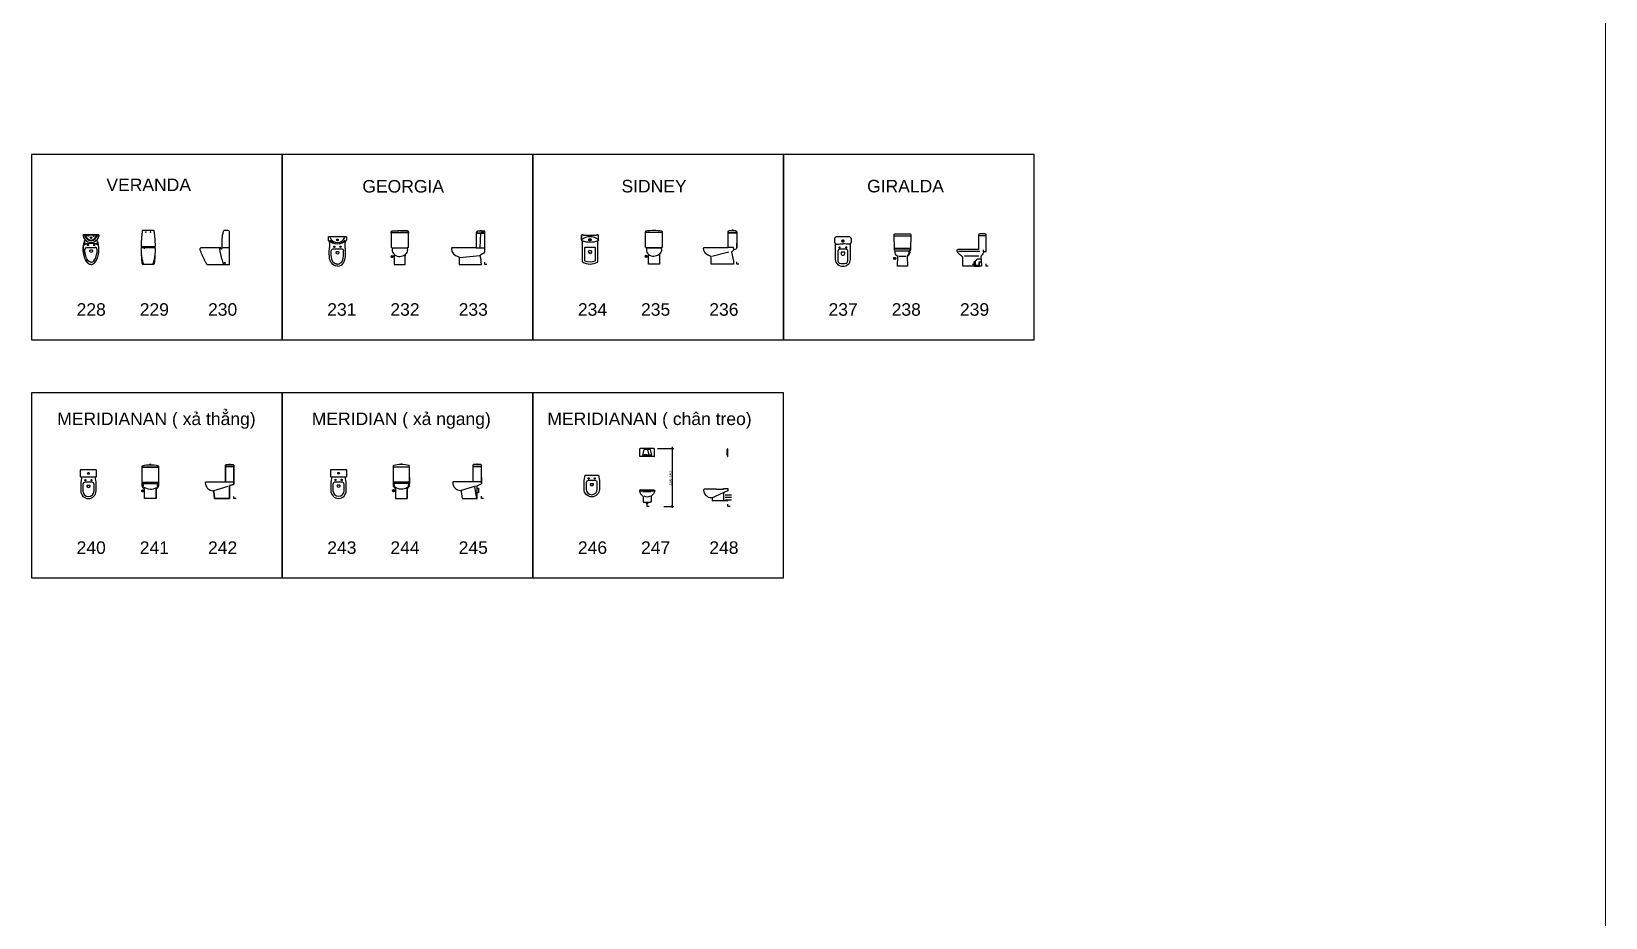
# Model space of a CAD drawing. Header units: inches. Extents: x 242965 to 445791, y 236206 to 423703.
# Drawn here: x 315433 to 352173, y 286729 to 307413 of the extents above; entities that cross this region are included whole.
import ezdxf

# ---------------------------------------------------------------- set-up
doc = ezdxf.new("R2010")
doc.units = ezdxf.units.IN
doc.header["$MEASUREMENT"] = 0
doc.linetypes.add('CENTER2', pattern=[562.5, 375, -62.5, 62.5, -62.5])
doc.layers.add('2', color=181, linetype='Continuous', lineweight=20)
doc.layers.add('e', color=96, linetype='Continuous', lineweight=5)
doc.layers.add('HATCH', color=8, linetype='Continuous')
doc.layers.add('wc', color=144, linetype='Continuous')
doc.styles.add('Vni-Helve', font='')
doc.styles.get('Vni-Helve').set_extended_font_data('VNI-Helve')

# ---------------------------------------------------------------- blocks, each defined once
blk = doc.blocks.new('230')
at = {"layer": 'HATCH', "linetype": 'Continuous'}
for points in [[(-515, 0), (0, 0), (0, 767, 0.335922), (-15, 787)], [(-15, 787, 0.14708), (-131, 788)], [(-205, 385), (-669, 385), (-669, 385, 0.284428), (-687, 373)]]:
    blk.add_lwpolyline(points, format="xyb", dxfattribs=at)
blk.add_lwpolyline([(-15, 787), (-15, 787)], close=True, dxfattribs=at)
for points, knots in [([(-131, 788), (-136, 782), (-144, 774), (-152, 749), (-160, 721), (-168, 687), (-176, 627), (-176, 593), (-179, 550), (-181, 505), (-184, 461), (-181, 425), (-184, 394), (-178, 364), (-205, 356), (-205, 374), (-205, 385)], [6.583632, 6.583632, 6.583632, 6.583632, 29.276813, 40.982569, 84.00587, 139.982335, 172.85251, 208.782307, 245.909842, 301.372195, 338.385314, 375.398434, 417.415465, 437.653589, 452.616089, 478.32625, 478.32625, 478.32625, 478.32625]), ([(-687, 373), (-690, 368), (-695, 353), (-683, 328), (-667, 287), (-652, 241), (-631, 196), (-616, 164), (-605, 140), (-593, 117), (-585, 99), (-574, 77), (-563, 55), (-547, 32), (-536, 7), (-521, 2), (-515, 0)], [12.619712, 12.619712, 12.619712, 12.619712, 29.623704, 60.21434, 90.022934, 164.484422, 203.227344, 237.449462, 269.793301, 284.828141, 314.89781, 329.93265, 358.509206, 386.763334, 415.205712, 433.946338, 433.946338, 433.946338, 433.946338])]:
    blk.add_open_spline(points, degree=3, knots=knots, dxfattribs=at)
at = {"layer": 'wc', "linetype": 'Continuous'}
for points in [[(-515, 0), (0, 0), (0, 767, 0.335922), (-15, 787), (-15, 787, 0.104947), (-119, 793), (-119, 793, 0.164735), (-131, 788)], [(-205, 385), (-669, 385), (-669, 385, 0.294053), (-687, 373)]]:
    blk.add_lwpolyline(points, format="xyb", dxfattribs=at)
at = {"layer": 'wc', "color": 7, "linetype": 'Continuous'}
for points in [[(-515, 0), (0, 0), (0, 767, 0.335922), (-15, 787)], [(-15, 787, 0.14708), (-131, 788)], [(-205, 385), (-669, 385), (-669, 385, 0.284428), (-687, 373)]]:
    blk.add_lwpolyline(points, format="xyb", dxfattribs=at)
blk.add_lwpolyline([(-15, 787), (-15, 787)], close=True, dxfattribs=at)
at = {"layer": 'wc'}
blk.add_lwpolyline([(-182, 400), (-3, 400)], dxfattribs=at)
at = {"layer": 'wc', "linetype": 'Continuous'}
blk.add_circle((-106, 37), 10.8, dxfattribs=at)
at = {"layer": 'wc', "color": 7, "linetype": 'Continuous'}
for points, knots in [([(-131, 788), (-136, 782), (-144, 774), (-152, 749), (-160, 721), (-168, 687), (-176, 627), (-176, 593), (-179, 550), (-181, 505), (-184, 461), (-181, 425), (-184, 394), (-178, 364), (-205, 356), (-205, 374), (-205, 385)], [6.583632, 6.583632, 6.583632, 6.583632, 29.276813, 40.982569, 84.00587, 139.982335, 172.85251, 208.782307, 245.909842, 301.372195, 338.385314, 375.398434, 417.415465, 437.653589, 452.616089, 478.32625, 478.32625, 478.32625, 478.32625]), ([(-687, 373), (-690, 368), (-695, 353), (-683, 328), (-667, 287), (-652, 241), (-631, 196), (-616, 164), (-605, 140), (-593, 117), (-585, 99), (-574, 77), (-563, 55), (-547, 32), (-536, 7), (-521, 2), (-515, 0)], [12.619712, 12.619712, 12.619712, 12.619712, 29.623704, 60.21434, 90.022934, 164.484422, 203.227344, 237.449462, 269.793301, 284.828141, 314.89781, 329.93265, 358.509206, 386.763334, 415.205712, 433.946338, 433.946338, 433.946338, 433.946338])]:
    blk.add_open_spline(points, degree=3, knots=knots, dxfattribs=at)
at = {"layer": 'wc', "linetype": 'Continuous'}
for points, knots in [([(-131, 788), (-136, 782), (-144, 774), (-152, 749), (-160, 721), (-168, 687), (-176, 627), (-176, 593), (-179, 550), (-181, 505), (-184, 461), (-181, 425), (-184, 394), (-178, 364), (-205, 356), (-205, 374), (-205, 385)], [6.583632, 6.583632, 6.583632, 6.583632, 29.276813, 40.982569, 84.00587, 139.982335, 172.85251, 208.782307, 245.909842, 301.372195, 338.385314, 375.398434, 417.415465, 437.653589, 452.616089, 478.32625, 478.32625, 478.32625, 478.32625]), ([(-687, 373), (-690, 368), (-695, 353), (-683, 328), (-667, 287), (-652, 241), (-631, 196), (-616, 164), (-605, 140), (-593, 117), (-585, 99), (-574, 77), (-563, 55), (-547, 32), (-536, 7), (-521, 2), (-515, 0)], [12.619712, 12.619712, 12.619712, 12.619712, 29.623704, 60.21434, 90.022934, 164.484422, 203.227344, 237.449462, 269.793301, 284.828141, 314.89781, 329.93265, 358.509206, 386.763334, 415.205712, 433.946338, 433.946338, 433.946338, 433.946338])]:
    blk.add_open_spline(points, degree=3, knots=knots, dxfattribs=at)
at = {"layer": 'wc'}
blk.add_spline([(-232, 383), (-231, 363), (-230, 343), (-227, 318), (-224, 294), (-214, 256), (-210, 237), (-203, 207), (-198, 183), (-185, 143), (-173, 99), (-153, 41), (-136, -2)], degree=3, dxfattribs=at)
blk = doc.blocks.new('229')
at = {"layer": 'HATCH', "linetype": 'Continuous'}
blk.add_lwpolyline([(-133, 800), (133, 800)], dxfattribs=at)
blk.add_lwpolyline([(139, 13, -0.316224), (121, 0), (-121, 0, -0.316224), (-139, 13)], format="xyb", dxfattribs=at)
for points in [[(-133, 800), (-134, 788), (-136, 769), (-140, 743), (-144, 719), (-146, 693), (-149, 662), (-153, 629), (-154, 597), (-157, 565), (-160, 540), (-161, 510), (-164, 477), (-165, 443), (-164, 418), (-154, 403), (-155, 388), (-168, 368), (-164, 332), (-161, 284), (-160, 233), (-157, 191), (-156, 160), (-155, 135), (-154, 107), (-148, 80), (-148, 52), (-144, 31), (-141, 18), (-139, 13), (-139, 13)], [(133, 800), (134, 788), (136, 769), (140, 743), (144, 719), (146, 693), (149, 662), (153, 629), (154, 597), (157, 565), (160, 540), (161, 510), (164, 477), (165, 443), (164, 418), (154, 403), (155, 388), (168, 368), (164, 332), (161, 284), (160, 233), (157, 191), (156, 160), (155, 135), (154, 107), (148, 80), (148, 52), (144, 31), (141, 18), (139, 13), (139, 13)]]:
    blk.add_open_spline(points, degree=3, knots=[0, 0, 0, 0, 36.790822, 57.753263, 78.715704, 109.856925, 135.610777, 170.650999, 210.258476, 232.936965, 264.399607, 287.008169, 324.422778, 362.881257, 390.500279, 396.891635, 416.189003, 428.186866, 468.006825, 517.15166, 576.95794, 620.179843, 643.430787, 670.416735, 693.737248, 727.627824, 752.679697, 778.652161, 792.408203, 792.467302, 792.467302, 792.467302, 792.467302], dxfattribs=at)
at = {"layer": 'wc', "color": 7, "linetype": 'Continuous'}
blk.add_lwpolyline([(-133, 800), (133, 800)], dxfattribs=at)
at = {"layer": 'wc', "linetype": 'Continuous'}
blk.add_lwpolyline([(-133, 800), (133, 800)], dxfattribs=at)
at = {"layer": 'wc'}
for points in [[(159, 412), (-159, 412)], [(157, 387), (-157, 387)], [(-104, 412), (-104, 402), (-74, 402), (-74, 412)], [(-101, 402), (-100, 378), (-79, 378), (-77, 402)]]:
    blk.add_lwpolyline(points, dxfattribs=at)
at = {"layer": 'wc', "color": 7, "linetype": 'Continuous'}
blk.add_lwpolyline([(139, 13, -0.316224), (121, 0), (-121, 0, -0.316224), (-139, 13)], format="xyb", dxfattribs=at)
at = {"layer": 'wc', "linetype": 'Continuous'}
blk.add_lwpolyline([(139, 13, -0.316224), (121, 0), (-121, 0, -0.316224), (-139, 13)], format="xyb", dxfattribs=at)
at = {"layer": 'wc'}
blk.add_ellipse((-55, 757), major_axis=(0, 8.31), ratio=0.901454, dxfattribs=at)
at = {"layer": 'wc', "extrusion": (0, 0, -1)}
blk.add_ellipse((55, 757), major_axis=(0, 8.31), ratio=0.901454, dxfattribs=at)
at = {"layer": 'wc', "color": 7, "linetype": 'Continuous'}
for points in [[(-133, 800), (-134, 788), (-136, 769), (-140, 743), (-144, 719), (-146, 693), (-149, 662), (-153, 629), (-154, 597), (-157, 565), (-160, 540), (-161, 510), (-164, 477), (-165, 443), (-164, 418), (-154, 403), (-155, 388), (-168, 368), (-164, 332), (-161, 284), (-160, 233), (-157, 191), (-156, 160), (-155, 135), (-154, 107), (-148, 80), (-148, 52), (-144, 31), (-141, 18), (-139, 13), (-139, 13)], [(133, 800), (134, 788), (136, 769), (140, 743), (144, 719), (146, 693), (149, 662), (153, 629), (154, 597), (157, 565), (160, 540), (161, 510), (164, 477), (165, 443), (164, 418), (154, 403), (155, 388), (168, 368), (164, 332), (161, 284), (160, 233), (157, 191), (156, 160), (155, 135), (154, 107), (148, 80), (148, 52), (144, 31), (141, 18), (139, 13), (139, 13)]]:
    blk.add_open_spline(points, degree=3, knots=[0, 0, 0, 0, 36.790822, 57.753263, 78.715704, 109.856925, 135.610777, 170.650999, 210.258476, 232.936965, 264.399607, 287.008169, 324.422778, 362.881257, 390.500279, 396.891635, 416.189003, 428.186866, 468.006825, 517.15166, 576.95794, 620.179843, 643.430787, 670.416735, 693.737248, 727.627824, 752.679697, 778.652161, 792.408203, 792.467302, 792.467302, 792.467302, 792.467302], dxfattribs=at)
at = {"layer": 'wc', "linetype": 'Continuous'}
for points in [[(-133, 800), (-134, 788), (-136, 769), (-140, 743), (-144, 719), (-146, 693), (-149, 662), (-153, 629), (-154, 597), (-157, 565), (-160, 540), (-161, 510), (-164, 477), (-165, 443), (-164, 418), (-154, 403), (-155, 388), (-168, 368), (-164, 332), (-161, 284), (-160, 233), (-157, 191), (-156, 160), (-155, 135), (-154, 107), (-148, 80), (-148, 52), (-144, 31), (-141, 18), (-139, 13), (-139, 13)], [(133, 800), (134, 788), (136, 769), (140, 743), (144, 719), (146, 693), (149, 662), (153, 629), (154, 597), (157, 565), (160, 540), (161, 510), (164, 477), (165, 443), (164, 418), (154, 403), (155, 388), (168, 368), (164, 332), (161, 284), (160, 233), (157, 191), (156, 160), (155, 135), (154, 107), (148, 80), (148, 52), (144, 31), (141, 18), (139, 13), (139, 13)]]:
    blk.add_open_spline(points, degree=3, knots=[0, 0, 0, 0, 36.790822, 57.753263, 78.715704, 109.856925, 135.610777, 170.650999, 210.258476, 232.936965, 264.399607, 287.008169, 324.422778, 362.881257, 390.500279, 396.891635, 416.189003, 428.186866, 468.006825, 517.15166, 576.95794, 620.179843, 643.430787, 670.416735, 693.737248, 727.627824, 752.679697, 778.652161, 792.408203, 792.467302, 792.467302, 792.467302, 792.467302], dxfattribs=at)
at = {"layer": 'wc'}
for points in [[(-160, 265), (-159, 240), (-155, 211), (-149, 167), (-143, 127), (-134, 90), (-126, 57), (-116, 29), (-104, 2)], [(160, 265), (159, 240), (155, 211), (149, 167), (143, 127), (134, 90), (126, 57), (116, 29), (104, 2)]]:
    blk.add_spline(points, degree=3, dxfattribs=at)
blk = doc.blocks.new('228')
at = {"layer": 'HATCH', "linetype": 'Continuous'}
blk.add_lwpolyline([(-138, -118, -0.178223), (-181, 0), (181, 0, -0.178223), (138, -118)], format="xyb", dxfattribs=at)
blk.add_ellipse((0, -347), major_axis=(0, 347), ratio=0.529623, start_param=0.84751, end_param=5.435675, dxfattribs=at)
at = {"layer": 'wc', "color": 7}
blk.add_lwpolyline([(-138, -118, -0.178223), (-181, 0), (181, 0, -0.178223), (138, -118)], format="xyb", dxfattribs=at)
at = {"layer": 'wc'}
for points in [[(-181, -3), (-181, -3, 0.176629), (-136, -119, 0.451163), (136, -119, 0.176629), (181, -3), (181, -3, 0.421216), (178, 0), (-178, 0, 0.421216)], [(-22, -363, 0.526235), (-36, -383), (-36, -383, 0.687027), (40, -383), (40, -383, 0.526235), (26, -363)]]:
    blk.add_lwpolyline(points, format="xyb", close=True, dxfattribs=at)
for points in [[(-126, 0, 0.991184), (126, 0)], [(180, -245, 0.234711), (-178, -245)], [(-155, -162, 0.441393), (-119, -208), (-119, -208), (-52, -206)], [(-141, 0, 0.991184), (141, 0)], [(52, -206), (119, -208), (119, -208, 0.441393), (155, -162)]]:
    blk.add_lwpolyline(points, format="xyb", dxfattribs=at)
blk.add_lwpolyline([(-97, -299), (97, -299)], dxfattribs=at)
for centre, radius in [((-72, -245), 15), ((-72, -245), 10), ((-62, -32), 5.6), ((-1, -70), 20), ((-1, -70), 15), ((61, -34), 5.6), ((72, -245), 15), ((72, -245), 10)]:
    blk.add_circle(centre, radius, dxfattribs=at)
at = {"layer": 'wc', "color": 7}
blk.add_ellipse((0, -347), major_axis=(0, 347), ratio=0.529623, start_param=0.84751, end_param=5.435675, dxfattribs=at)
at = {"layer": 'wc'}
for points, knots in [([(0, -695), (-27, -695), (-73, -667), (-127, -604), (-158, -515), (-177, -437), (-196, -245), (-136, -119), (-136, -119), (-136, -119)], [0, 0, 0, 0, 149.135658, 243.592744, 411.777865, 490.202807, 539.060321, 660.412251, 697.776626, 697.776626, 697.776626, 697.776626]), ([(0, -644), (-4, -643), (-24, -638), (-82, -612), (-115, -521), (-138, -434), (-156, -311), (-97, -299), (-97, -299), (-97, -299)], [124.372676, 124.372676, 124.372676, 124.372676, 149.135658, 243.592744, 411.777865, 490.202807, 539.060321, 660.412251, 697.776626, 697.776626, 697.776626, 697.776626]), ([(0, -695), (27, -695), (73, -667), (127, -604), (158, -515), (177, -437), (196, -245), (136, -119), (136, -119), (136, -119)], [0, 0, 0, 0, 149.135658, 243.592744, 411.777865, 490.202807, 539.060321, 660.412251, 697.776626, 697.776626, 697.776626, 697.776626]), ([(0, -644), (4, -643), (24, -638), (82, -612), (115, -521), (138, -434), (156, -311), (97, -299), (97, -299), (97, -299)], [124.372676, 124.372676, 124.372676, 124.372676, 149.135658, 243.592744, 411.777865, 490.202807, 539.060321, 660.412251, 697.776626, 697.776626, 697.776626, 697.776626])]:
    blk.add_open_spline(points, degree=3, knots=knots, dxfattribs=at)
blk = doc.blocks.new('233')
at = {"layer": 'HATCH', "linetype": 'Continuous'}
blk.add_lwpolyline([(-76, 0), (-76, 0, 0.051133), (-109, 213), (-109, 213), (-70, 250), (-70, 250, 0.358305), (0, 301), (0, 775, 0.414214), (-5, 780), (-159, 780), (-159, 780), (-200, 747), (-200, 385), (-760, 385), (-760, 385, 0.414214), (-780, 365), (-780, 365, 0.352676), (-617, 185), (-617, 185, -0.323413), (-599, 163), (-599, 163), (-599, 0), (-599, 0)], format="xyb", close=True, dxfattribs=at)
at = {"layer": 'wc', "color": 7}
blk.add_lwpolyline([(-76, 0), (-76, 0, 0.051133), (-109, 213), (-109, 213), (-70, 250), (-70, 250, 0.358305), (0, 301), (0, 775, 0.414214), (-5, 780), (-159, 780), (-159, 780), (-200, 747), (-200, 385), (-760, 385), (-760, 385, 0.414214), (-780, 365), (-780, 365, 0.352676), (-617, 185), (-617, 185, -0.323413), (-599, 163), (-599, 163), (-599, 0), (-599, 0)], format="xyb", close=True, dxfattribs=at)
for points in [[(0, 775, 0.414214), (-5, 780), (-159, 780), (-159, 780), (-200, 747), (-200, 385), (0, 385)], [(-200, 385), (-760, 385), (-760, 385, 0.414214), (-780, 365), (-780, 365, 0.352676), (-617, 185), (-617, 185, -0.323413), (-599, 163), (-599, 163), (-599, 0), (-599, 0), (-76, 0)], [(-76, 0, 0.051133), (-109, 213), (-109, 213), (-70, 250), (-70, 250, 0.358305), (0, 301)]]:
    blk.add_lwpolyline(points, format="xyb", dxfattribs=at)
at = {"layer": 'wc'}
for points in [[(0, 301), (0, 775), (0, 775), (-100, 728), (-119, 385)], [(-579, 160), (-117, 209)], [(50, 0), (0, 0), (0, 50)]]:
    blk.add_lwpolyline(points, dxfattribs=at)
at = {"layer": 'wc', "color": 7}
blk.add_lwpolyline([(0, 731), (-200, 731)], dxfattribs=at)
at = {"layer": 'wc'}
blk.add_lwpolyline([(-200, 728), (0, 728)], close=True, dxfattribs=at)
blk.add_ellipse((-85, 781), major_axis=(-19.1, 0), ratio=0.370937, start_param=3.11026, end_param=6.314518, dxfattribs=at)
blk = doc.blocks.new('232')
at = {"layer": 'HATCH', "linetype": 'Continuous'}
for points in [[(-200, 734), (-200, 760, -0.414214), (-180, 780), (-20, 780)], [(-200, 746), (-200, 405, 0.531579), (-165, 385)], [(201, 760, 0.380824), (180, 780), (180, 780), (18, 780)], [(164, 385, 0.540487), (201, 405), (201, 405), (201, 746)]]:
    blk.add_lwpolyline(points, format="xyb", dxfattribs=at)
for points in [[(180, 780), (180, 780)], [(201, 760), (201, 760)], [(201, 734), (201, 734)]]:
    blk.add_lwpolyline(points, close=True, dxfattribs=at)
for points in [[(201, 760), (201, 734)], [(-128, 200), (-128, 0), (128, 0), (128, 200)]]:
    blk.add_lwpolyline(points, dxfattribs=at)
blk.add_ellipse((-1, 780), major_axis=(-19.1, 0), ratio=0.370937, start_param=3.11026, end_param=6.314518, dxfattribs=at)
for points in [[(-165, 385), (-176, 343), (-162, 278), (-133, 235), (-128, 200)], [(164, 385), (176, 343), (162, 278), (133, 235), (128, 200)]]:
    blk.add_spline(points, degree=3, dxfattribs=at)
at = {"layer": 'wc', "color": 7}
for points in [[(18, 780), (180, 780), (180, 780, -0.380824), (201, 760), (201, 760), (201, 734), (201, 734), (-200, 734), (-200, 760, -0.414214), (-180, 780), (-20, 780)], [(-180, 766, 0.414214), (-200, 746), (-200, 405, 0.414214), (-180, 385), (181, 385), (181, 385, 0.414214), (201, 405), (201, 746, 0.414214), (181, 766), (181, 766, 0.078114), (-183, 766)]]:
    blk.add_lwpolyline(points, format="xyb", dxfattribs=at)
for points in [[(-178, 385), (-173, 385)], [(-166, 382), (165, 382)], [(179, 385), (174, 385)], [(-128, 200), (-128, 0), (128, 0), (128, 200)]]:
    blk.add_lwpolyline(points, dxfattribs=at)
at = {"layer": 'wc'}
for points in [[(-152, 180), (-208, 180)], [(-180, 208), (-180, 152)]]:
    blk.add_lwpolyline(points, dxfattribs=at)
blk.add_lwpolyline([(-120, 221, 0.31846), (122, 227)], format="xyb", dxfattribs=at)
for radius in [23.9, 18.9]:
    blk.add_circle((-180, 180), radius, dxfattribs=at)
blk.add_ellipse((-1, 780), major_axis=(-19.1, 0), ratio=0.370937, start_param=3.11026, end_param=6.314518, dxfattribs=at)
at = {"layer": 'wc', "color": 7}
for points in [[(-165, 385), (-176, 343), (-162, 278), (-133, 235), (-128, 200)], [(164, 385), (176, 343), (162, 278), (133, 235), (128, 200)]]:
    blk.add_spline(points, degree=3, dxfattribs=at)
blk = doc.blocks.new('231')
at = {"layer": 'HATCH', "linetype": 'Continuous'}
blk.add_lwpolyline([(-206, -96), (-206, -96, -0.145726), (-208, -91), (-208, -91), (-208, -10, -0.414214), (-198, 0), (198, 0, -0.414214), (208, -10), (208, -91, -0.145726), (206, -96), (206, -96)], format="xyb", dxfattribs=at)
for points in [[(0, -695), (-67, -690), (-142, -634), (-184, -532), (-193, -403), (-188, -303), (-180, -263), (-173, -156), (-199, -107), (-206, -96)], [(0, -695), (67, -690), (142, -634), (184, -532), (193, -403), (188, -303), (180, -263), (173, -156), (199, -107), (206, -96)]]:
    blk.add_open_spline(points, degree=3, knots=[0, 0, 0, 0, 149.135658, 243.592744, 411.777865, 490.202807, 539.060321, 660.412251, 697.776626, 697.776626, 697.776626, 697.776626], dxfattribs=at)
at = {"layer": 'wc', "color": 7}
blk.add_lwpolyline([(208, -91, -0.145726), (206, -96), (206, -96, -0.414487), (-206, -96), (-206, -96, -0.145726), (-208, -91), (-208, -91), (-208, -10, -0.414214), (-198, 0), (198, 0, -0.414214), (208, -10)], format="xyb", close=True, dxfattribs=at)
at = {"layer": 'wc'}
for points in [[(-171, -26, 0.692194), (171, -26)], [(-171, -89, 0.503591), (171, -89)], [(-145, -339, -0.369501), (-103, -290), (-103, -290), (100, -290), (100, -290, -0.373657), (143, -340)]]:
    blk.add_lwpolyline(points, format="xyb", dxfattribs=at)
blk.add_lwpolyline([(40, -383), (40, -383, 0.526235), (26, -363), (-22, -363, 0.526235), (-36, -383), (-36, -383, 0.687027)], format="xyb", close=True, dxfattribs=at)
for centre, radius in [((-72, -240), 15), ((-72, -240), 10), ((0, -82), 20), ((0, -82), 15), ((72, -240), 15), ((72, -240), 10)]:
    blk.add_circle(centre, radius, dxfattribs=at)
at = {"layer": 'wc', "color": 7}
for points in [[(0, -695), (-67, -690), (-142, -634), (-184, -532), (-193, -403), (-188, -303), (-180, -263), (-173, -156), (-199, -107), (-206, -96)], [(0, -695), (67, -690), (142, -634), (184, -532), (193, -403), (188, -303), (180, -263), (173, -156), (199, -107), (206, -96)]]:
    blk.add_open_spline(points, degree=3, knots=[0, 0, 0, 0, 149.135658, 243.592744, 411.777865, 490.202807, 539.060321, 660.412251, 697.776626, 697.776626, 697.776626, 697.776626], dxfattribs=at)
at = {"layer": 'wc'}
for points, knots in [([(-1, -650), (-6, -650), (-14, -649), (-29, -645), (-36, -643), (-49, -638), (-56, -635), (-67, -628), (-73, -624), (-83, -616), (-87, -612), (-96, -603), (-100, -599), (-104, -593), (-105, -592), (-106, -590), (-107, -589), (-109, -585), (-111, -583), (-115, -577), (-117, -573), (-121, -564), (-123, -560), (-126, -550), (-128, -545), (-130, -536), (-131, -533), (-132, -526), (-133, -522), (-136, -508), (-138, -498), (-141, -477), (-142, -466), (-144, -443), (-144, -432), (-145, -414), (-145, -408), (-146, -396), (-146, -391), (-146, -381), (-146, -377), (-146, -364), (-145, -355), (-145, -342), (-145, -339), (-145, -335)], [0, 0, 0, 0, 24.447977, 24.447977, 48.895954, 48.895954, 73.343931, 73.343931, 97.791907, 97.791907, 122.239884, 122.239884, 146.687861, 146.687861, 152.829296, 152.829296, 158.970732, 158.970732, 171.253602, 171.253602, 193.164291, 193.164291, 215.07498, 215.07498, 236.985669, 236.985669, 250.577714, 250.577714, 264.169758, 264.169758, 298.342957, 298.342957, 332.516157, 332.516157, 366.689356, 366.689356, 384.390867, 384.390867, 400.41701, 400.41701, 411.988208, 411.988208, 439.853878, 439.853878, 451.952243, 451.952243, 451.952243, 451.952243]), ([(-1, -650), (7, -650), (15, -648), (26, -645), (35, -642), (48, -636), (54, -633), (65, -626), (70, -623), (80, -615), (85, -611), (93, -603), (97, -598), (101, -593), (102, -591), (104, -588), (105, -587), (108, -583), (110, -580), (114, -574), (116, -570), (119, -561), (121, -557), (124, -548), (126, -543), (128, -535), (128, -532), (130, -527), (130, -524), (132, -516), (133, -510), (136, -493), (138, -482), (140, -458), (141, -446), (143, -421), (143, -409), (143, -390), (143, -383), (143, -365), (143, -352), (143, -339), (142, -337), (142, -334)], [0, 0, 0, 0, 24.136616, 24.136616, 48.273233, 48.273233, 72.409849, 72.409849, 96.546465, 96.546465, 120.683082, 120.683082, 144.819698, 144.819698, 152.266754, 152.266754, 159.71381, 159.71381, 174.607922, 174.607922, 196.10383, 196.10383, 217.599737, 217.599737, 239.095645, 239.095645, 249.373459, 249.373459, 259.651273, 259.651273, 280.206901, 280.206901, 316.777774, 316.777774, 353.348648, 353.348648, 389.919521, 389.919521, 408.462415, 408.462415, 445.548202, 445.548202, 452.809446, 452.809446, 452.809446, 452.809446])]:
    blk.add_open_spline(points, degree=3, knots=knots, dxfattribs=at)
blk = doc.blocks.new('236')
at = {"layer": 'HATCH', "linetype": 'Continuous'}
blk.add_lwpolyline([(0, 385, -0.358305), (-70, 334), (-128, 278), (-128, 278, -0.067342), (-76, 0), (-76, 0), (-599, 0), (-599, 163, 0.323413), (-617, 185, -0.352676), (-780, 365), (-780, 365, -0.414214), (-760, 385), (-200, 385), (-200, 760, -0.414214), (-180, 780), (-25, 780, -0.414214), (-20, 775), (-20, 765, 0.414214), (-15, 760), (-5, 760, -0.414214), (0, 755), (0, 385), (0, 490)], format="xyb", dxfattribs=at)
at = {"layer": 'wc', "color": 7}
blk.add_lwpolyline([(0, 385, -0.358305), (-70, 334), (-128, 278), (-128, 278, -0.067342), (-76, 0), (-76, 0), (-599, 0), (-599, 163, 0.323413), (-617, 185, -0.352676), (-780, 365), (-780, 365, -0.414214), (-760, 385), (-200, 385), (-200, 760, -0.414214), (-180, 780), (-25, 780, -0.414214), (-20, 775), (-20, 765, 0.414214), (-15, 760), (-5, 760, -0.414214), (0, 755), (0, 385), (0, 490)], format="xyb", dxfattribs=at)
at = {"layer": 'wc'}
blk.add_lwpolyline([(0, 385, -0.358305), (-70, 334), (-70, 334, 0.241506), (-69, 339), (-69, 339), (-75, 381, 0.37196), (-80, 385), (-200, 385), (-200, 385), (-200, 760, -0.414214), (-180, 780), (-25, 780, -0.414214), (-20, 775), (-20, 765, 0.414214), (-15, 760), (-5, 760, -0.414214), (0, 755)], format="xyb", close=True, dxfattribs=at)
blk.add_lwpolyline([(-70, 334), (-128, 278), (-128, 278, -0.067342), (-76, 0), (-76, 0), (-599, 0), (-599, 163), (-599, 163, 0.323413), (-617, 185), (-617, 185, -0.352676), (-780, 365), (-780, 365, -0.414214), (-760, 385), (-760, 385), (-200, 385)], format="xyb", dxfattribs=at)
for points in [[(0, 731), (-200, 731)], [(0, 490), (0, 385)], [(-586, 183), (-185, 283)], [(50, 0), (0, 0), (0, 50)]]:
    blk.add_lwpolyline(points, dxfattribs=at)
blk.add_lwpolyline([(-200, 728), (0, 728)], close=True, dxfattribs=at)
blk.add_ellipse((-99, 781), major_axis=(-19.1, 0), ratio=0.370937, start_param=3.11026, end_param=6.314518, dxfattribs=at)
blk = doc.blocks.new('235')
at = {"layer": 'HATCH', "linetype": 'Continuous'}
blk.add_lwpolyline([(164, 385), (181, 385), (181, 385, 0.414214), (201, 405), (201, 746, 0.414214), (181, 766), (181, 766, 0.078114), (-183, 766, 0.3718), (-200, 746), (-200, 405, 0.414214), (-180, 385), (-165, 385)], format="xyb", dxfattribs=at)
for points in [[(181, 766), (181, 766)], [(-180, 385), (-180, 385)], [(181, 385), (181, 385)]]:
    blk.add_lwpolyline(points, close=True, dxfattribs=at)
blk.add_lwpolyline([(128, 200), (128, 0), (-128, 0), (-128, 200)], dxfattribs=at)
for points in [[(-165, 385), (-176, 343), (-162, 278), (-133, 235), (-128, 200)], [(164, 385), (176, 343), (162, 278), (133, 235), (128, 200)]]:
    blk.add_spline(points, degree=3, dxfattribs=at)
at = {"layer": 'wc', "color": 7}
blk.add_lwpolyline([(164, 385), (181, 385), (181, 385, 0.414214), (201, 405), (201, 746, 0.414214), (181, 766), (181, 766, 0.078114), (-183, 766, 0.3718), (-200, 746), (-200, 405, 0.414214), (-180, 385), (-165, 385)], format="xyb", dxfattribs=at)
at = {"layer": 'wc'}
for points in [[(-180, 766, 0.414214), (-200, 746)], [(-180, 385), (181, 385), (181, 385, 0.414214), (201, 405), (201, 746, 0.414214), (181, 766), (181, 766, 0.078114), (-183, 766)], [(-200, 405, 0.414214), (-180, 385)], [(-120, 221, 0.31846), (122, 227)]]:
    blk.add_lwpolyline(points, format="xyb", dxfattribs=at)
for points in [[(-200, 746), (-200, 405)], [(202, 734), (-200, 734)], [(-178, 385), (-173, 385)], [(-166, 382), (165, 382)], [(179, 385), (174, 385)], [(-152, 180), (-208, 180)], [(-180, 208), (-180, 152)], [(128, 200), (128, 0), (-128, 0), (-128, 200)]]:
    blk.add_lwpolyline(points, dxfattribs=at)
at = {"layer": 'wc', "color": 7}
for points in [[(181, 766), (181, 766)], [(-180, 385), (-180, 385)], [(181, 385), (181, 385)]]:
    blk.add_lwpolyline(points, close=True, dxfattribs=at)
blk.add_lwpolyline([(128, 200), (128, 0), (-128, 0), (-128, 200)], dxfattribs=at)
at = {"layer": 'wc'}
for radius in [23.9, 18.9]:
    blk.add_circle((-180, 180), radius, dxfattribs=at)
blk.add_ellipse((-1, 780), major_axis=(-19.1, 0), ratio=0.370937, start_param=3.11026, end_param=6.314518, dxfattribs=at)
at = {"layer": 'wc', "color": 7}
for points in [[(-165, 385), (-176, 343), (-162, 278), (-133, 235), (-128, 200)], [(164, 385), (176, 343), (162, 278), (133, 235), (128, 200)]]:
    blk.add_spline(points, degree=3, dxfattribs=at)
at = {"layer": 'wc'}
for points in [[(-165, 385), (-176, 343), (-162, 278), (-133, 235), (-128, 200)], [(164, 385), (176, 343), (162, 278), (133, 235), (128, 200)]]:
    blk.add_spline(points, degree=3, dxfattribs=at)
blk = doc.blocks.new('234')
at = {"layer": 'HATCH', "linetype": 'Continuous'}
blk.add_lwpolyline([(180, -129, 0.009439), (196, -122), (196, -122, 0.492396), (200, -106), (200, -106), (200, 5), (190, 5), (190, 10), (160, 10), (160, 10, -0.414214), (150, 0), (-150, 0, -0.414214), (-160, 10), (-190, 10), (-190, 5), (-200, 5), (-200, -107, 0.494079), (-196, -122), (-196, -122, 0.009425), (-180, -130), (-180, -611, 0.381946), (-175, -619, 0.279683), (175, -623), (175, -623, 0.265105), (180, -614), (180, -614)], format="xyb", close=True, dxfattribs=at)
at = {"layer": 'wc', "color": 7}
for points in [[(180, -129, 0.009439), (196, -122), (196, -122, 0.492396), (200, -106), (200, -106), (200, 5), (190, 5), (190, 10), (160, 10), (160, 10, -0.414214), (150, 0), (-150, 0, -0.414214), (-160, 10), (-190, 10), (-190, 5), (-200, 5), (-200, -107, 0.494079), (-196, -122), (-196, -122, 0.009425), (-180, -130), (-180, -611, 0.381946), (-175, -619, 0.279683), (175, -623), (175, -623, 0.265105), (180, -614), (180, -614)], [(-130, -575, 0.291472), (-118, -593), (-118, -593, 0.214957), (118, -596), (118, -596, 0.298465), (130, -578), (130, -578), (130, -300, 0.414214), (110, -280), (-110, -280, 0.414214), (-130, -300)]]:
    blk.add_lwpolyline(points, format="xyb", close=True, dxfattribs=at)
at = {"layer": 'wc'}
for points in [[(200, -106), (200, 5), (190, 5), (190, 10), (160, 10), (160, 10, -0.414214), (150, 0), (150, 0), (-150, 0, -0.414214), (-160, 10), (-190, 10), (-190, 5), (-200, 5)], [(180, -129, 0.009439), (196, -122), (196, -122, 0.545846), (199, -105), (199, -105, 0.374251), (-199, -106), (-199, -106, 0.545846), (-196, -122), (-196, -122, 0.009439), (-180, -130)]]:
    blk.add_lwpolyline(points, format="xyb", dxfattribs=at)
for points in [[(-200, 5), (-200, -107)], [(-160, 10), (-160, 10)]]:
    blk.add_lwpolyline(points, close=True, dxfattribs=at)
for points in [[(180, -614), (180, -129), (180, -129, -0.197028), (-180, -129), (-180, -129), (-180, -611), (-180, -611, 0.259116), (-175, -619), (-175, -619, 0.279683), (175, -623), (175, -623, 0.265105)], [(42, -369), (42, -369, 0.143923), (-40, -369), (-40, -369, 1.34151)]]:
    blk.add_lwpolyline(points, format="xyb", close=True, dxfattribs=at)
for radius in [28.2, 18.2]:
    blk.add_circle((0, -105), radius, dxfattribs=at)
blk = doc.blocks.new('239')
at = {"layer": 'HATCH', "linetype": 'Continuous'}
blk.add_lwpolyline([(-66, 337), (0, 337), (0, 723), (0, 723, 0.414214), (-27, 750), (-27, 750), (-148, 750, 0.414214), (-176, 723), (-176, 723), (-176, 385), (-662, 385)], format="xyb", dxfattribs=at)
blk.add_lwpolyline([(-126, 226), (-112, 0), (-545, 0), (-545, 217)], dxfattribs=at)
for points in [[(-545, 217), (-608, 260), (-652, 308), (-676, 347), (-680, 371), (-672, 383), (-662, 385)], [(-66, 337), (-64, 316), (-76, 282), (-113, 238), (-126, 226)]]:
    blk.add_spline(points, degree=3, dxfattribs=at)
at = {"layer": 'wc', "color": 7}
blk.add_lwpolyline([(-66, 337), (0, 337), (0, 723), (0, 723, 0.414214), (-27, 750), (-27, 750), (-148, 750, 0.414214), (-176, 723), (-176, 723), (-176, 385), (-662, 385)], format="xyb", dxfattribs=at)
at = {"layer": 'wc'}
for points in [[(-66, 378), (-66, 337), (0, 337), (0, 723), (0, 723, 0.414214), (-27, 750), (-27, 750), (-148, 750, 0.414214), (-176, 723), (-176, 723), (-176, 385), (-662, 385)], [(-259, 108, 0.489503), (-284, 92), (-284, 92), (-284, 0)], [(-123, 163), (-213, 163), (-213, 163, -0.131868), (-259, 108), (-259, 108), (-259, 25), (-161, 25), (-161, 79), (-161, 79, -0.365156), (-119, 102)]]:
    blk.add_lwpolyline(points, format="xyb", dxfattribs=at)
for points in [[(0, 705), (-176, 705)], [(-647, 345), (-144, 345)], [(-126, 226), (-112, 0), (-545, 0), (-545, 217)], [(-170, 233), (-505, 233)], [(-268, 107), (-268, 0), (-153, 0), (-153, 107)], [(50, 0), (0, 0), (0, 50)]]:
    blk.add_lwpolyline(points, dxfattribs=at)
at = {"layer": 'wc', "color": 7}
blk.add_lwpolyline([(-126, 226), (-112, 0), (-545, 0), (-545, 217)], dxfattribs=at)
at = {"layer": 'wc'}
blk.add_circle((-301, 42), 8.91, dxfattribs=at)
at = {"layer": 'wc', "color": 7}
for points in [[(-545, 217), (-608, 260), (-652, 308), (-676, 347), (-680, 371), (-672, 383), (-662, 385)], [(-66, 337), (-64, 316), (-76, 282), (-113, 238), (-126, 226)]]:
    blk.add_spline(points, degree=3, dxfattribs=at)
at = {"layer": 'wc'}
for points in [[(-545, 217), (-608, 260), (-652, 308), (-676, 347), (-680, 371), (-672, 383), (-662, 385)], [(-66, 337), (-64, 316), (-76, 282), (-113, 238), (-126, 226)]]:
    blk.add_spline(points, degree=3, dxfattribs=at)
blk = doc.blocks.new('238')
at = {"layer": 'HATCH', "linetype": 'Continuous'}
blk.add_lwpolyline([(-108, 226, -0.339714), (-169, 350), (-169, 350, -0.46082), (-185, 398), (-185, 398), (-195, 732), (-195, 732, -0.436557), (-178, 750), (178, 750, -0.436557), (195, 732), (195, 732), (185, 398), (185, 398, -0.46082), (169, 350), (169, 350, -0.339714), (108, 226), (115, 0), (-115, 0), (-108, 226)], format="xyb", close=True, dxfattribs=at)
at = {"layer": 'wc', "color": 7}
blk.add_lwpolyline([(-108, 226, -0.339714), (-169, 350), (-169, 350, -0.46082), (-185, 398), (-185, 398), (-195, 732), (-195, 732, -0.436557), (-178, 750), (178, 750, -0.436557), (195, 732), (195, 732), (185, 398), (185, 398, -0.46082), (169, 350), (169, 350, -0.339714), (108, 226), (115, 0), (-115, 0), (-108, 226)], format="xyb", close=True, dxfattribs=at)
at = {"layer": 'wc'}
for points in [[(-194, 703), (195, 703)], [(185, 407), (-185, 407)], [(185, 398), (-185, 398)], [(-152, 180), (-208, 180)], [(-180, 208), (-180, 152)], [(169, 350), (-169, 350)], [(80, 226), (-80, 226)]]:
    blk.add_lwpolyline(points, dxfattribs=at)
for points in [[(160, 350, 0.336205), (185, 398)], [(108, 227, 0.289511), (160, 350)]]:
    blk.add_lwpolyline(points, format="xyb", dxfattribs=at)
for radius in [23.9, 18.9]:
    blk.add_circle((-180, 180), radius, dxfattribs=at)
blk = doc.blocks.new('237')
at = {"layer": 'HATCH', "linetype": 'Continuous'}
blk.add_lwpolyline([(159, 0), (-159, 0)], dxfattribs=at)
blk.add_lwpolyline([(-180, -149), (-180, -526), (-180, -526, 0.407838), (0, -680), (0, -680, 0.407838), (180, -526), (180, -526), (180, -149)], format="xyb", dxfattribs=at)
for points in [[(-159, 0), (-165, -3), (-183, -11), (-196, -45), (-195, -88), (-196, -127), (-183, -146), (-180, -149)], [(159, 0), (165, -3), (183, -11), (196, -45), (195, -88), (196, -127), (183, -146), (180, -149)]]:
    blk.add_open_spline(points, degree=3, knots=[0, 0, 0, 0, 20.907298, 56.296331, 97.441308, 153.953084, 166.148998, 166.148998, 166.148998, 166.148998], dxfattribs=at)
at = {"layer": 'wc', "color": 7}
for points in [[(159, 0), (-159, 0)], [(-180, -149), (-180, -526)]]:
    blk.add_lwpolyline(points, dxfattribs=at)
blk.add_lwpolyline([(-70, -616), (-70, -616, 0.080372), (70, -616), (70, -616, 0.293218), (116, -566), (116, -566), (116, -329), (116, -329, 0.414214), (73, -286), (-73, -286, 0.414214), (-116, -329), (-116, -566, 0.293218)], format="xyb", close=True, dxfattribs=at)
at = {"layer": 'wc'}
for points in [[(-99, -245), (-61, -245)], [(-80, -226), (-80, -264)], [(-35, -94), (35, -94)], [(0, -59), (0, -129)], [(99, -245), (61, -245)], [(80, -226), (80, -264)]]:
    blk.add_lwpolyline(points, dxfattribs=at)
blk.add_lwpolyline([(-3, -426), (3, -426, 0.414214), (43, -386), (43, -354), (-43, -354), (-43, -386, 0.414214)], format="xyb", close=True, dxfattribs=at)
at = {"layer": 'wc', "color": 7}
for points in [[(0, -680, 0.407838), (180, -526), (180, -526), (180, -149)], [(-180, -526, 0.407838), (0, -680)]]:
    blk.add_lwpolyline(points, format="xyb", dxfattribs=at)
at = {"layer": 'wc'}
for centre, radius in [((-80, -245), 10), ((0, -94), 25), ((0, -94), 15), ((80, -245), 10)]:
    blk.add_circle(centre, radius, dxfattribs=at)
at = {"layer": 'wc', "color": 7}
for points in [[(-159, 0), (-177, -10), (-193, -42), (-195, -83), (-187, -139), (-167, -161), (-143, -168), (-115, -169), (-56, -162), (-17, -160), (0, -159)], [(159, 0), (177, -10), (193, -42), (195, -83), (187, -139), (167, -161), (143, -168), (115, -169), (56, -162), (17, -160), (0, -159)]]:
    blk.add_spline(points, degree=3, dxfattribs=at)
blk = doc.blocks.new('242')
at = {"layer": 'HATCH', "linetype": 'Continuous'}
blk.add_lwpolyline([(-489, 183), (-489, 183), (-489, 183, -0.396135), (-470, 163), (-450, 0), (-100, 0), (-100, 304), (-14, 331, 0.328293), (0, 350), (0, 770, 0.414214), (-20, 790), (-180, 790, 0.414214), (-200, 770), (-200, 385), (-270, 385), (-270, 385), (-650, 385, 0.414214), (-670, 365), (-670, 365, 0.379854)], format="xyb", close=True, dxfattribs=at)
at = {"layer": 'wc', "color": 7}
for points in [[(-200, 385), (-200, 770, -0.414214), (-180, 790), (-20, 790, -0.414214), (0, 770), (0, 350, -0.328293), (-14, 331), (-14, 331), (-100, 304), (-100, 0), (-100, 0), (-450, 0), (-450, 0), (-470, 163, 0.396135), (-489, 183), (-489, 183), (-136, 293)], [(0, 385), (-270, 385), (-270, 385), (-650, 385, 0.414214), (-670, 365), (-670, 365, 0.379854), (-489, 183)]]:
    blk.add_lwpolyline(points, format="xyb", dxfattribs=at)
at = {"layer": 'wc'}
for points in [[(0, 742), (-200, 742)], [(0, 739), (-200, 739)], [(0, 490), (0, 345)], [(50, 0), (0, 0), (0, 50)]]:
    blk.add_lwpolyline(points, dxfattribs=at)
at = {"layer": 'wc', "color": 7}
blk.add_lwpolyline([(-100, 0), (-100, 0)], close=True, dxfattribs=at)
at = {"layer": 'wc'}
blk.add_ellipse((-99, 792), major_axis=(-19.1, 0), ratio=0.370937, start_param=3.11026, end_param=6.314518, dxfattribs=at)
blk = doc.blocks.new('241')
at = {"layer": 'HATCH', "linetype": 'Continuous'}
blk.add_lwpolyline([(138, 0), (-138, 0), (-138, 218, 0.177967), (-142, 231), (-142, 231), (-185, 281), (-185, 281, -0.177967), (-190, 294), (-190, 756, -0.339511), (-183, 766), (-183, 766, -0.13155), (183, 766), (183, 766, -0.339511), (190, 756), (190, 294, -0.177967), (185, 281), (185, 281), (142, 231), (142, 231, 0.177967), (138, 218)], format="xyb", close=True, dxfattribs=at)
at = {"layer": 'wc', "color": 7}
blk.add_lwpolyline([(138, 0), (-138, 0), (-138, 218, 0.177967), (-142, 231), (-142, 231), (-185, 281), (-185, 281, -0.177967), (-190, 294), (-190, 756, -0.339511), (-183, 766), (-183, 766, -0.13155), (183, 766), (183, 766, -0.339511), (190, 756), (190, 294, -0.177967), (185, 281), (185, 281), (142, 231), (142, 231, 0.177967), (138, 218)], format="xyb", dxfattribs=at)
at = {"layer": 'wc'}
for points in [[(-190, 740), (190, 740)], [(-190, 736), (190, 736)], [(-190, 385), (190, 385)], [(-153, 180), (-208, 180)], [(-190, 355), (190, 355)], [(-181, 208), (-181, 152)]]:
    blk.add_lwpolyline(points, dxfattribs=at)
for points in [[(-159, 281, 0.320669), (-176, 338)], [(-145, 267, 0.292294), (145, 260)], [(176, 338, 0.320669), (159, 281)]]:
    blk.add_lwpolyline(points, format="xyb", dxfattribs=at)
at = {"layer": 'wc', "color": 7}
blk.add_lwpolyline([(138, 0), (138, 218)], close=True, dxfattribs=at)
at = {"layer": 'wc'}
for radius in [23.9, 18.9]:
    blk.add_circle((-181, 180), radius, dxfattribs=at)
blk.add_ellipse((0, 790), major_axis=(-19.1, 0), ratio=0.370937, start_param=3.11026, end_param=6.314518, dxfattribs=at)
blk = doc.blocks.new('240')
at = {"layer": 'HATCH', "linetype": 'Continuous'}
blk.add_lwpolyline([(-180, -290), (-180, -490, 1), (180, -490), (180, -290), (154, -165), (154, -165), (180, -165, 0.414214), (190, -155), (190, -10, 0.414214), (180, 0), (-180, 0, 0.414214), (-190, -10), (-190, -155, 0.414214), (-180, -165), (-154, -165), (-154, -165)], format="xyb", close=True, dxfattribs=at)
at = {"layer": 'wc', "color": 7}
blk.add_lwpolyline([(-180, -290), (-180, -490, 1), (180, -490), (180, -290), (154, -165), (154, -165), (180, -165, 0.414214), (190, -155), (190, -10, 0.414214), (180, 0), (-180, 0, 0.414214), (-190, -10), (-190, -155, 0.414214), (-180, -165), (-154, -165), (-154, -165)], format="xyb", close=True, dxfattribs=at)
at = {"layer": 'wc'}
blk.add_lwpolyline([(-154, -165), (154, -165)], dxfattribs=at)
for points in [[(130, -340, 0.414214), (80, -290), (-80, -290, 0.414214), (-130, -340), (-130, -490, 1), (130, -490)], [(-36, -383), (-36, -383, 0.687027), (40, -383), (40, -383, 0.526235), (26, -363), (-22, -363, 0.526235)]]:
    blk.add_lwpolyline(points, format="xyb", close=True, dxfattribs=at)
for centre, radius in [((-72, -240), 15), ((-72, -240), 10), ((0, -83), 20), ((0, -83), 15), ((72, -240), 15), ((72, -240), 10)]:
    blk.add_circle(centre, radius, dxfattribs=at)
blk = doc.blocks.new('245')
at = {"layer": 'HATCH', "linetype": 'Continuous'}
blk.add_lwpolyline([(-14, 331, 0.328293), (0, 350), (0, 350), (0, 770, 0.414214), (-20, 790), (-180, 790, 0.414214), (-200, 770), (-200, 385), (-200, 385), (-650, 385, 0.414214), (-670, 365), (-670, 365, 0.379854), (-489, 183), (-489, 183, -0.396135), (-470, 163), (-450, 0), (-100, 0), (-100, 304)], format="xyb", close=True, dxfattribs=at)
at = {"layer": 'wc', "color": 7}
blk.add_lwpolyline([(-14, 331, 0.328293), (0, 350), (0, 350), (0, 770, 0.414214), (-20, 790), (-180, 790, 0.414214), (-200, 770), (-200, 385), (-200, 385), (-650, 385, 0.414214), (-670, 365), (-670, 365, 0.379854), (-489, 183), (-489, 183, -0.396135), (-470, 163), (-450, 0), (-100, 0), (-100, 304)], format="xyb", close=True, dxfattribs=at)
at = {"layer": 'wc'}
blk.add_lwpolyline([(0, 385), (-270, 385), (-270, 385), (-650, 385, 0.414214), (-670, 365), (-670, 365, 0.379854), (-489, 183), (-489, 183, -0.396135), (-470, 163), (-450, 0), (-100, 0), (-100, 0), (-100, 134), (-100, 134), (-100, 236), (-100, 236), (-100, 304), (-100, 304), (-14, 331), (-14, 331, 0.328293), (0, 350), (0, 770, 0.414214), (-20, 790), (-180, 790, 0.414214), (-200, 770), (-200, 385)], format="xyb", dxfattribs=at)
for points in [[(0, 742), (-200, 742)], [(0, 739), (-200, 739)], [(0, 490), (0, 345)], [(-489, 183), (-132, 294)], [(-161, 274), (-118, 0)], [(-100, 236), (-66, 236), (-66, 134), (-100, 134)], [(50, 0), (0, 0), (0, 50)]]:
    blk.add_lwpolyline(points, dxfattribs=at)
at = {"layer": 'wc', "color": 7}
for points in [[(-100, 134), (-100, 134)], [(-100, 0), (-100, 0)]]:
    blk.add_lwpolyline(points, close=True, dxfattribs=at)
at = {"layer": 'wc'}
blk.add_ellipse((-99, 792), major_axis=(-19.1, 0), ratio=0.370937, start_param=3.11026, end_param=6.314518, dxfattribs=at)
blk = doc.blocks.new('244')
at = {"layer": 'HATCH', "linetype": 'Continuous'}
blk.add_lwpolyline([(-138, 218), (-138, 0), (138, 0), (138, 218, -0.177967), (142, 231), (142, 231), (185, 281), (185, 281, 0.177967), (190, 294), (190, 756, 0.339511), (183, 766), (183, 766, 0.13155), (-183, 766), (-183, 766, 0.339511), (-190, 756), (-190, 294, 0.177967), (-185, 281), (-185, 281), (-142, 231), (-142, 231, -0.177967)], format="xyb", close=True, dxfattribs=at)
at = {"layer": 'wc', "color": 7}
blk.add_lwpolyline([(-138, 218), (-138, 0), (138, 0), (138, 218, -0.177967), (142, 231), (142, 231), (185, 281), (185, 281, 0.177967), (190, 294), (190, 756, 0.339511), (183, 766), (183, 766, 0.13155), (-183, 766), (-183, 766, 0.339511), (-190, 756), (-190, 294, 0.177967), (-185, 281), (-185, 281), (-142, 231), (-142, 231, -0.177967)], format="xyb", close=True, dxfattribs=at)
at = {"layer": 'wc'}
for points in [[(-190, 740), (190, 740)], [(-190, 736), (190, 736)], [(-190, 385), (190, 385)], [(190, 490), (190, 345)], [(-153, 180), (-208, 180)], [(-190, 355), (190, 355)], [(-181, 208), (-181, 152)], [(138, 218), (138, 0)]]:
    blk.add_lwpolyline(points, dxfattribs=at)
for points in [[(-159, 281, 0.320669), (-176, 338)], [(-145, 267, 0.292294), (145, 260)], [(176, 338, 0.320669), (159, 281)]]:
    blk.add_lwpolyline(points, format="xyb", dxfattribs=at)
for radius in [23.9, 18.9]:
    blk.add_circle((-181, 180), radius, dxfattribs=at)
blk.add_ellipse((0, 790), major_axis=(-19.1, 0), ratio=0.370937, start_param=3.11026, end_param=6.314518, dxfattribs=at)
blk = doc.blocks.new('243')
at = {"layer": 'HATCH', "linetype": 'Continuous'}
blk.add_lwpolyline([(180, -290), (154, -165), (180, -165, 0.414214), (190, -155), (190, -10, 0.414214), (180, 0), (-180, 0, 0.414214), (-190, -10), (-190, -155, 0.414214), (-180, -165), (-154, -165), (-180, -290), (-180, -490, 1), (180, -490)], format="xyb", close=True, dxfattribs=at)
at = {"layer": 'wc', "color": 7}
blk.add_lwpolyline([(180, -290), (154, -165), (180, -165, 0.414214), (190, -155), (190, -10, 0.414214), (180, 0), (-180, 0, 0.414214), (-190, -10), (-190, -155, 0.414214), (-180, -165), (-154, -165), (-180, -290), (-180, -490, 1), (180, -490)], format="xyb", close=True, dxfattribs=at)
at = {"layer": 'wc'}
blk.add_lwpolyline([(-154, -165), (154, -165)], dxfattribs=at)
for points in [[(130, -340, 0.414214), (80, -290), (-80, -290, 0.414214), (-130, -340), (-130, -490, 1), (130, -490)], [(-22, -363, 0.526235), (-36, -383), (-36, -383, 0.687027), (40, -383), (40, -383, 0.526235), (26, -363)]]:
    blk.add_lwpolyline(points, format="xyb", close=True, dxfattribs=at)
for centre, radius in [((-72, -240), 15), ((-72, -240), 10), ((0, -82), 20), ((0, -82), 15), ((72, -240), 15), ((72, -240), 10)]:
    blk.add_circle(centre, radius, dxfattribs=at)
blk = doc.blocks.new('246')
at = {"layer": 'HATCH', "linetype": 'Continuous'}
blk.add_lwpolyline([(-180, -325), (-180, -125), (-154, 0), (154, 0), (180, -125), (180, -325, -1)], format="xyb", close=True, dxfattribs=at)
at = {"layer": 'wc', "color": 7}
blk.add_lwpolyline([(-180, -325), (-180, -125), (-154, 0), (154, 0), (180, -125), (180, -325, -1)], format="xyb", close=True, dxfattribs=at)
at = {"layer": 'wc'}
for points in [[(-130, -325, 1), (130, -325), (130, -175, 0.414214), (80, -125), (-80, -125, 0.414214), (-130, -175)], [(40, -218, 0.526235), (26, -198), (-22, -198, 0.526235), (-36, -218), (-36, -218, 0.687027), (40, -218)]]:
    blk.add_lwpolyline(points, format="xyb", close=True, dxfattribs=at)
for centre, radius in [((-72, -75), 15), ((-72, -75), 10), ((72, -75), 15), ((72, -75), 10)]:
    blk.add_circle(centre, radius, dxfattribs=at)

msp = doc.modelspace()

# ---------------------------------------------------------------- linework, layer by layer
at = {"layer": 'e'}
msp.add_line((352172.906, 331887.901), (352172.906, 236205.515), dxfattribs=at)
at = {"layer": 'wc', "color": 3}
for points in [[(315433.28, 300217.904), (321283.543, 300217.904), (321283.543, 304537.255), (315433.28, 304537.255)], [(321283.543, 300217.904), (327133.806, 300217.904), (327133.806, 304537.255), (321283.543, 304537.255)], [(327133.806, 300217.904), (332984.068, 300217.904), (332984.068, 304537.255), (327133.806, 304537.255)], [(332984.068, 300217.904), (338834.331, 300217.904), (338834.331, 304537.255), (332984.068, 304537.255)], [(315433.28, 294658.516), (321283.543, 294658.516), (321283.543, 298977.867), (315433.28, 298977.867)], [(321283.543, 294658.516), (327133.806, 294658.516), (327133.806, 298977.867), (321283.543, 298977.867)], [(327133.806, 294658.516), (332984.068, 294658.516), (332984.068, 298977.867), (327133.806, 298977.867)]]:
    msp.add_lwpolyline(points, close=True, dxfattribs=at)
at = {"layer": 'wc'}
for points in [[(329641.45, 297491.552, -0.414213562), (329631.45, 297501.552), (329631.45, 297666.552, -0.414213562), (329641.45, 297676.552)], [(329743.136, 297656.552, 0.28263917), (329734.215, 297651.072), (329734.215, 297651.072, 0.087488251), (329694.937, 297521.552)], [(329803.042, 297656.552, -0.091054561), (329842.941, 297521.552), (329842.941, 297521.552, -0.314658569), (329911.146, 297521.552), (329911.146, 297521.552, 0.087488251), (329871.868, 297651.072), (329871.868, 297651.072, 0.28263917), (329862.947, 297656.552)], [(329961.45, 297491.552, 0.414213562), (329971.45, 297501.552), (329971.45, 297666.552, 0.414213562), (329961.45, 297676.552)], [(331688.107, 297676.552), (331685.423, 297676.552, 0.414213562), (331675.423, 297666.552), (331675.423, 297501.552, 0.414213562), (331685.423, 297491.552), (331688.107, 297491.552)], [(329842.941, 297521.552, 0.206167741), (329694.937, 297521.552), (329694.937, 297521.552), (329911.146, 297521.552)], [(329652.134, 296711.552, 0.41368124), (329622.134, 296681.607), (329622.134, 296681.607, 0.217392229), (329698.117, 296575.364), (329698.117, 296575.364, -0.221310425), (329708.799, 296552.411), (329708.799, 296449.054), (329708.799, 296449.054, 0.414213562), (329738.799, 296419.054)], [(329726.295, 296569.486, 0.22385028), (329881.225, 296569.486)], [(329950.765, 296711.552, -0.41368124), (329980.765, 296681.607), (329980.765, 296681.607, -0.217392229), (329904.783, 296575.364), (329904.783, 296575.364, 0.221310425), (329894.1, 296552.411), (329894.1, 296449.054), (329894.1, 296449.054, -0.414213562), (329864.1, 296419.054)], [(331418.107, 296724.95), (331138.107, 296724.95, 0.414213562), (331118.107, 296704.95), (331118.107, 296704.95, 0.388328541), (331299.348, 296530.706), (331299.348, 296530.706, -0.396134551), (331318.107, 296510.744), (331323.745, 296465.424), (331323.745, 296465.424), (331688.107, 296465.424)], [(331418.107, 296724.95), (331583.107, 296724.95, 0.414213562), (331588.107, 296729.95), (331588.107, 296740.824, -0.414213562), (331590.107, 296742.824), (331688.107, 296742.824), (331688.107, 296697.668, -0.328293219), (331674.054, 296678.573), (331609.185, 296658.366)], [(331609.185, 296658.366, 0.328293219), (331588.107, 296629.724), (331588.107, 296465.424)], [(329770.124, 296419.054, 0.888414958), (329832.775, 296419.054)]]:
    msp.add_lwpolyline(points, format="xyb", dxfattribs=at)
for points in [[(329961.45, 297676.552), (329641.45, 297676.552)], [(329862.947, 297656.552), (329743.136, 297656.552)], [(330043.241, 297676.552), (330427.911, 297676.552)], [(330390.411, 297714.052), (330390.411, 296289.052)], [(331675.423, 297521.552), (331671.764, 297521.552), (331671.764, 297521.552), (331671.764, 297656.552), (331671.764, 297656.552), (331675.423, 297656.552)], [(329961.45, 297491.552), (329641.45, 297491.552)], [(329635.579, 296691.552), (329965.992, 296691.552)], [(329652.134, 296711.552), (329950.765, 296711.552)], [(329704.82, 296671.552), (329898.08, 296671.552)], [(331312.681, 296524.44), (331588.107, 296651.801)], [(331623.58, 296596.95), (331773.327, 296596.95)], [(329864.1, 296419.054), (329738.799, 296419.054)], [(329851.449, 296326.552), (329801.449, 296326.552), (329801.449, 296376.552)], [(330189.156, 296326.552), (330427.911, 296326.552)], [(331623.58, 296482.95), (331773.327, 296482.95)], [(331738.106, 296324.95), (331688.106, 296324.95), (331688.106, 296374.95)]]:
    msp.add_lwpolyline(points, dxfattribs=at)
at = {"layer": 'wc', "color": 0}
for points in [[(330409.161, 297657.802), (330371.661, 297695.302)], [(330371.661, 296345.302), (330409.161, 296307.802)]]:
    msp.add_lwpolyline(points, dxfattribs=at)
at = {"layer": 'wc', "linetype": 'CENTER2', "ltscale": 100}
msp.add_lwpolyline([(331623.58, 296539.95), (331773.327, 296539.95)], dxfattribs=at)

# ---------------------------------------------------------------- block references
at = {"layer": 'wc'}
for name, p in [('229', (318155.008, 301973.534)), ('230', (320055.871, 301973.534)), ('232', (324030.182, 301976.727)), ('233', (326013.437, 301975.124)), ('235', (329960.889, 301983.854)), ('236', (331897.374, 301983.854)), ('228', (316823.434, 302668.534)), ('231', (322574.613, 302628.836)), ('234', (328470.663, 302653.868)), ('237', (334371.859, 302616.794)), ('238', (335761.854, 301936.422)), ('239', (337716.001, 301936.422)), ('241', (318206.93, 296508.645)), ('242', (320158.932, 296508.177)), ('244', (324064.394, 296513.109)), ('245', (325935.659, 296512.641)), ('240', (316762.812, 297178.645)), ('243', (322600.556, 297183.109)), ('246', (328510.308, 297054.573))]:
    msp.add_blockref(name, p, dxfattribs=at)

# ---------------------------------------------------------------- texts
at = {"layer": '2', "color": 4, "style": 'Vni-Helve'}
for s, p in [('VERANDA', (317181.731, 303687.726)), ('GEORGIA', (323155.499, 303653.087)), ('SIDNEY', (329204.262, 303655.973)), ('GIRALDA', (334936.911, 303656.884)), ('228', (316486.143, 300777.318)), ('229', (317960.036, 300777.318)), ('230', (319553.65, 300777.318)), ('231', (322336.405, 300777.318)), ('232', (323810.298, 300777.318)), ('233', (325403.912, 300777.318)), ('234', (328186.668, 300777.318)), ('235', (329660.561, 300777.318)), ('236', (331254.175, 300777.318)), ('237', (334036.931, 300777.318)), ('238', (335510.824, 300777.318)), ('239', (337104.438, 300777.318)), ('MERIDIANAN ( xaû thaúng)', (316033.812, 298225.185)), ('MERIDIAN ( xaû ngang)', (321976.156, 298225.185)), ('MERIDIANAN ( chaân treo)', (327474.799, 298225.185)), ('240', (316486.143, 295217.93)), ('241', (317960.036, 295217.93)), ('242', (319553.65, 295217.93)), ('243', (322336.405, 295217.93)), ('244', (323810.298, 295217.93)), ('245', (325403.912, 295217.93)), ('246', (328186.668, 295217.93)), ('247', (329660.561, 295217.93)), ('248', (331254.175, 295217.93))]:
    msp.add_text(s, height=292.5, dxfattribs=at).set_placement(p)
at = {"layer": '2', "color": 3, "linetype": 'ByBlock', "style": 'Vni-Helve'}
msp.add_text('1300~1400', height=50, rotation=90, dxfattribs=at).set_placement((330369.018, 296815.48))

doc.saveas('drawing.dxf')
